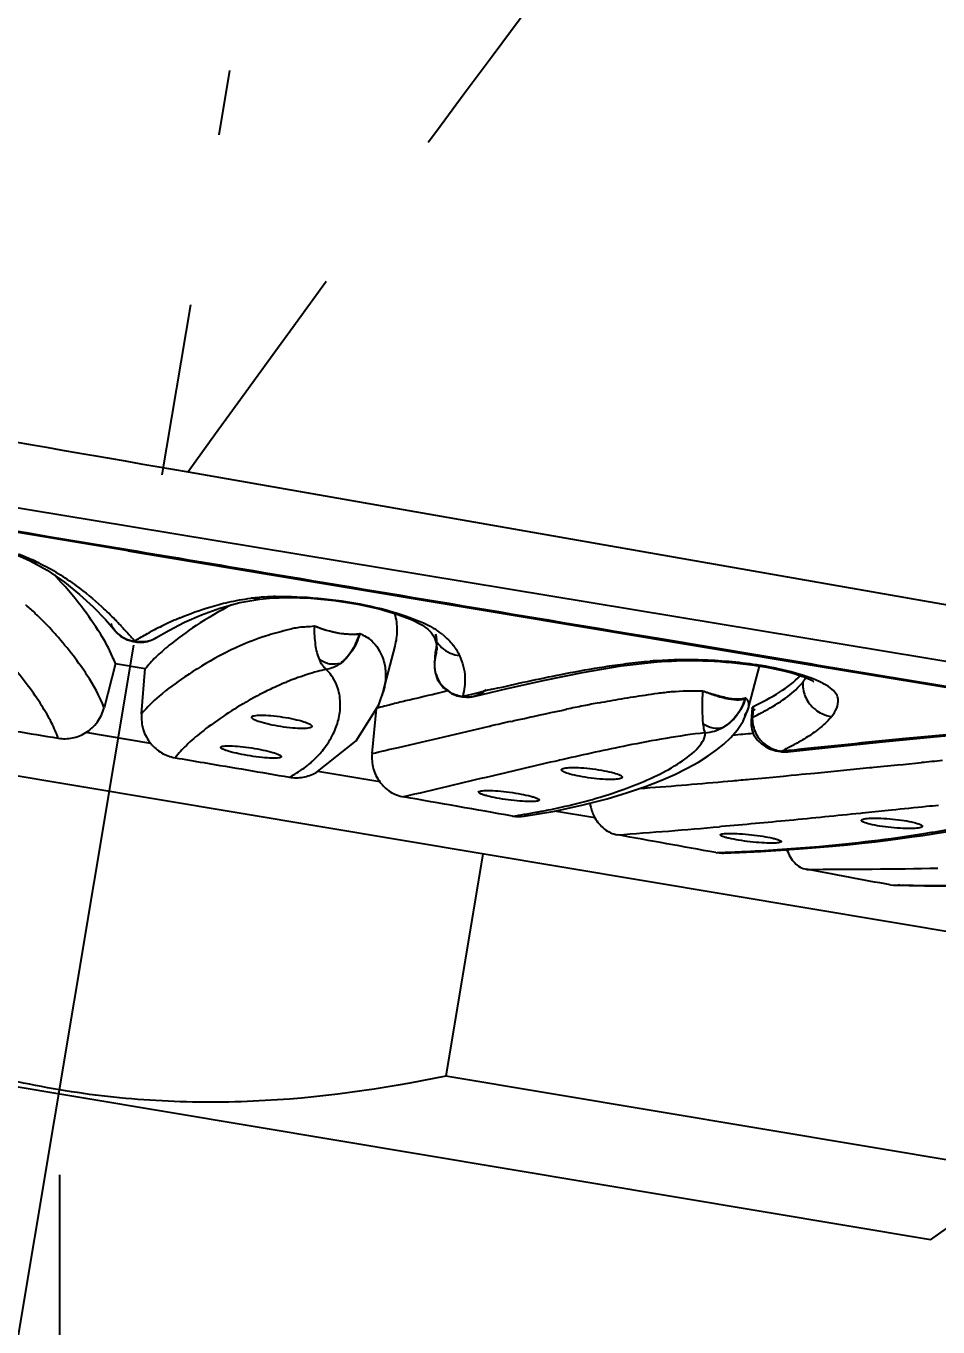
# Model space of a CAD drawing. Header units: millimetres. Extents: x 601 to 1195, y -13 to 407.
# Drawn here: x 836.51 to 843.23, y 293.9 to 303.48 of the extents above; entities that cross this region are included whole.
import ezdxf

# ---------------------------------------------------------------- set-up
doc = ezdxf.new("R2010")
doc.units = ezdxf.units.MM
doc.header["$LTSCALE"] = 0.1
doc.linetypes.add('CENTERX2', pattern=[101.6, 63.5, -12.7, 12.7, -12.7])
doc.layers.add('CENTER', color=1, linetype='CENTERX2')
doc.layers.add('DIM', color=3, linetype='Continuous')
doc.styles.get("Standard").update_dxf_attribs({"font": 'arial.ttf'})
doc.dimstyles.new('ISO-25', dxfattribs={"dimtxt": 2.5, "dimasz": 2.5, "dimexe": 1.25, "dimexo": 0.625, "dimtad": 1, "dimlfac": 1.666667, "dimtxsty": 'Standard', "dimcen": 2.5, "dimadec": 0, "dimazin": 0, "dimtfac": 1, "dimtmove": 0, "dimatfit": 3, "dimfxl": 0, "dimarcsym": 0})

# ---------------------------------------------------------------- blocks, each defined once
blk = doc.blocks.new('*D4')
at = {"layer": 'Defpoints', "color": 0}
for p in [(824.1651, 295.6455), (836.7548, 295.6455), (888.9578, 151.3703)]:
    blk.add_point(p, dxfattribs=at)
at = {"layer": 'DIM', "color": 0, "lineweight": -2}
for p, q in [((836.1298, 295.6455), (822.9151, 295.6455)), ((824.1651, 153.8703), (824.1651, 293.1455)), ((888.3328, 151.3703), (822.9151, 151.3703))]:
    blk.add_line(p, q, dxfattribs=at)
at = {"layer": 'DIM', "color": 0}
for points in [[(823.7484, 293.1455), (824.5818, 293.1455), (824.1651, 295.6455)], [(823.7484, 153.8703), (824.5818, 153.8703), (824.1651, 151.3703)]]:
    blk.add_solid(points, dxfattribs=at)
at = {"layer": 'DIM', "color": 0, "insert": (822.0377, 223.5079), "char_height": 2.5, "attachment_point": 5, "rotation": 90}
blk.add_mtext('240,46', dxfattribs=at)
blk = doc.blocks.new('*D5')
at = {"layer": 'Defpoints', "color": 0}
for p in [(838.0107, 303.1502), (836.2548, 292.657), (983.3242, 282.0503), (883.1603, 269.0496), (983.3242, 148.4962)]:
    blk.add_point(p, dxfattribs=at)
at = {"layer": 'DIM', "color": 0, "lineweight": -2}
blk.add_line((836.1516, 292.0406), (833.2544, 274.7278), dxfattribs=at)
blk.add_arc((983.3242, 1171.5096), 908.0016, 260.6577525, 269.8422475, dxfattribs=at)
at = {"layer": 'DIM', "color": 0}
for points in [[(835.8588, 275.1404), (835.9952, 275.9625), (833.4607, 275.9607)], [(980.8248, 263.9281), (980.8237, 263.0948), (983.3242, 263.508)]]:
    blk.add_solid(points, dxfattribs=at)
at = {"layer": 'DIM', "color": 0, "insert": (908.2917, 268.5214), "char_height": 2.5, "attachment_point": 5, "rotation": 355.25}
blk.add_mtext('10°', dxfattribs=at)
blk = doc.blocks.new('*D6')
at = {"layer": 'Defpoints', "color": 0}
for p in [(836.7548, 295.6455), (836.7548, 240.8604), (985.0157, 151.3703)]:
    blk.add_point(p, dxfattribs=at)
at = {"layer": 'DIM', "color": 0, "lineweight": -2}
for p, q in [((836.7548, 295.0205), (836.7548, 239.6104)), ((985.0157, 151.9953), (985.0157, 242.1104)), ((982.5157, 240.8604), (839.2548, 240.8604))]:
    blk.add_line(p, q, dxfattribs=at)
at = {"layer": 'DIM', "color": 0}
for points in [[(839.2548, 241.2771), (839.2548, 240.4438), (836.7548, 240.8604)], [(982.5157, 241.2771), (982.5157, 240.4438), (985.0157, 240.8604)]]:
    blk.add_solid(points, dxfattribs=at)
at = {"layer": 'DIM', "color": 0, "insert": (910.8853, 242.9878), "char_height": 2.5, "attachment_point": 5}
blk.add_mtext('247,1', dxfattribs=at)
blk = doc.blocks.new('*D7')
at = {"layer": 'Defpoints', "color": 0}
for p in [(1049.7114, 364.4281), (818.8103, 303.1346), (1049.7114, 217.4557)]:
    blk.add_point(p, dxfattribs=at)
at = {"layer": 'DIM', "color": 0, "lineweight": -2}
for p, q in [((818.8103, 303.7596), (818.8103, 365.6781)), ((1049.7114, 218.0807), (1049.7114, 365.6781)), ((821.3103, 364.4281), (1047.2114, 364.4281))]:
    blk.add_line(p, q, dxfattribs=at)
at = {"layer": 'DIM', "color": 0}
for points in [[(821.3103, 364.8448), (821.3103, 364.0115), (818.8103, 364.4281)], [(1047.2114, 364.8448), (1047.2114, 364.0115), (1049.7114, 364.4281)]]:
    blk.add_solid(points, dxfattribs=at)
at = {"layer": 'DIM', "color": 0, "insert": (934.2608, 366.5555), "char_height": 2.5, "attachment_point": 5}
blk.add_mtext('384,84', dxfattribs=at)

msp = doc.modelspace()

# ---------------------------------------------------------------- linework, layer by layer
for p, q in [((837.2868, 299.7904), (832.988, 300.5024)), ((837.7039, 300.1953), (854.9157, 297.1776)), ((844.1383, 298.6581), (837.2868, 299.7904)), ((837.258, 299.615), (839.9063, 299.1727)), ((837.2581, 299.6159), (837.2584, 299.6232)), ((837.2582, 299.616), (837.2581, 299.6159)), ((836.5382, 299.5408), (836.5391, 299.5404)), ((836.5382, 299.5408), (836.6656, 299.4712)), ((836.5391, 299.5404), (836.6034, 299.5247)), ((838.0837, 299.2335), (838.2305, 299.2584)), ((838.2299, 299.2583), (838.164, 299.2644)), ((838.2305, 299.2584), (838.2299, 299.2583)), ((836.5098, 299.2148), (836.5087, 299.2158)), ((837.0029, 299.2017), (837.0934, 299.1073)), ((837.0656, 299.2029), (837.0705, 299.1984)), ((839.9063, 299.1727), (842.3297, 298.7683)), ((844.7182, 296.5717), (829.5269, 299.1139)), ((837.0934, 299.1073), (837.167, 299.0231)), ((837.5604, 299.0281), (837.6768, 299.0881)), ((837.1964, 298.993), (837.208, 298.9842)), ((837.3438, 298.9414), (837.3607, 298.9414)), ((837.3607, 298.9414), (837.3758, 298.9425)), ((837.3758, 298.9425), (837.3897, 298.9444)), ((837.4647, 298.9732), (837.5604, 299.0281)), ((839.5081, 298.9915), (839.5176, 298.9734)), ((839.5171, 298.9744), (839.5176, 298.9734)), ((839.5171, 298.9744), (839.5301, 298.9373)), ((841.1827, 298.9673), (841.9277, 298.843)), ((839.1425, 298.5847), (839.2274, 298.913)), ((839.5235, 298.8669), (839.5173, 298.7875)), ((839.5237, 298.868), (839.5176, 298.7908)), ((839.5301, 298.9373), (839.5342, 298.8958)), ((839.531, 298.8597), (839.5317, 298.8652)), ((839.5327, 298.8791), (839.5341, 298.8971)), ((839.5342, 298.8958), (839.5335, 298.8829)), ((841.9277, 298.843), (842.2836, 298.7837)), ((837.1666, 298.7846), (837.0837, 298.459)), ((837.1666, 298.7846), (837.3875, 298.7476)), ((837.3599, 298.4128), (837.3875, 298.7476)), ((839.5179, 298.7939), (839.5167, 298.7601)), ((839.5167, 298.7601), (839.5219, 298.717)), ((839.5176, 298.7907), (839.5173, 298.7876)), ((840.8919, 298.7661), (841.1543, 298.7957)), ((841.154, 298.7957), (841.1058, 298.8014)), ((841.154, 298.7957), (841.1906, 298.7985)), ((841.1543, 298.7957), (841.154, 298.7957)), ((841.8309, 298.4579), (841.9105, 298.7656)), ((842.2836, 298.7837), (842.332, 298.7756)), ((842.3297, 298.7683), (845.0186, 298.3206)), ((842.332, 298.7756), (843.9412, 298.5074)), ((838.4913, 298.6727), (838.4891, 298.6719)), ((839.1082, 298.481), (839.1435, 298.5872)), ((839.1425, 298.5847), (839.1407, 298.578)), ((839.642, 298.5633), (839.6843, 298.5474)), ((839.7606, 298.5523), (839.802, 298.562)), ((839.802, 298.562), (839.8222, 298.5667)), ((839.8222, 298.5667), (839.8773, 298.5796)), ((839.9428, 298.5947), (839.9845, 298.6042)), ((838.9408, 298.214), (839.1082, 298.481)), ((839.6843, 298.5474), (839.7222, 298.5392)), ((839.7222, 298.5392), (839.7531, 298.5365)), ((839.7259, 298.5441), (839.7606, 298.5523)), ((839.7531, 298.5365), (839.7752, 298.5369)), ((839.808, 298.5423), (839.7648, 298.5377)), ((839.7752, 298.5369), (839.7922, 298.5389)), ((839.7922, 298.5389), (839.8059, 298.5416)), ((839.8059, 298.5416), (839.8124, 298.5434)), ((839.8292, 298.5487), (839.808, 298.5423)), ((841.8569, 298.4587), (841.865, 298.4671)), ((841.865, 298.4661), (841.8586, 298.3878)), ((839.0577, 298.1217), (839.0893, 298.4508)), ((841.7906, 298.3602), (841.8265, 298.443)), ((841.8265, 298.443), (841.8302, 298.4556)), ((841.8302, 298.4556), (841.8309, 298.4579)), ((841.8496, 298.3644), (841.849, 298.3535)), ((841.8569, 298.4587), (841.8492, 298.3611)), ((841.8498, 298.3655), (841.8495, 298.3623)), ((841.8586, 298.3877), (841.8498, 298.3655)), ((841.8586, 298.3882), (841.8657, 298.3916)), ((837.4275, 298.1953), (836.949, 298.2754)), ((839.9231, 298.3221), (839.9294, 298.3235)), ((838.6429, 297.9806), (838.9408, 298.214)), ((840.4651, 298.0782), (840.4377, 298.0719)), ((842.0732, 298.1402), (842.1021, 298.1432)), ((842.1068, 298.1554), (842.0949, 298.1495)), ((842.1021, 298.1432), (842.117, 298.1448)), ((842.118, 298.1349), (842.1036, 298.1342)), ((842.1158, 298.16), (842.1068, 298.1554)), ((842.117, 298.1448), (842.1263, 298.1457)), ((842.1176, 298.1348), (842.1203, 298.1352)), ((842.1281, 298.1364), (842.118, 298.1349)), ((842.1263, 298.1457), (842.1656, 298.1499)), ((838.595, 298.0449), (838.5986, 298.0479)), ((838.6429, 297.9806), (838.6579, 297.9894)), ((839.1143, 297.9131), (838.6579, 297.9894)), ((840.4377, 298.0719), (840.4338, 298.071)), ((842.3191, 297.9782), (842.7214, 298.0178)), ((842.7214, 298.0178), (842.7382, 298.0195)), ((842.7382, 298.0195), (842.7532, 298.021)), ((842.7532, 298.021), (842.9273, 298.0379)), ((842.9273, 298.0379), (842.9692, 298.042)), ((842.9692, 298.042), (843.1041, 298.0549)), ((841.6445, 297.9151), (841.712, 297.9211)), ((841.839, 297.9326), (841.9283, 297.9409)), ((841.9283, 297.9409), (841.9821, 297.9459)), ((841.9821, 297.9459), (842.0873, 297.9558)), ((842.0873, 297.9558), (842.1455, 297.9614)), ((842.1455, 297.9614), (842.1828, 297.965)), ((842.1828, 297.965), (842.2218, 297.9687)), ((842.2218, 297.9687), (842.3191, 297.9782)), ((840.177, 297.66), (840.4038, 297.6982)), ((840.6992, 297.6479), (840.401, 297.6978)), ((840.4038, 297.6982), (840.6133, 297.7427)), ((842.8837, 297.7043), (842.6684, 297.6823)), ((842.6684, 297.6823), (842.6545, 297.6809)), ((841.6306, 297.5834), (841.6179, 297.5823)), ((843.1142, 297.5192), (843.1917, 297.5312)), ((841.9217, 297.4012), (842.0673, 297.4097)), ((842.1136, 297.4112), (842.1065, 297.4123)), ((839.8737, 297.3825), (839.6, 295.7473)), ((841.5906, 297.3917), (841.6358, 297.3886)), ((841.6358, 297.3886), (841.7646, 297.3936)), ((841.7646, 297.3936), (841.9217, 297.4012)), ((842.8745, 297.1539), (842.8993, 297.1516)), ((842.8747, 297.1539), (842.8998, 297.1535)), ((842.8993, 297.1514), (843.1275, 297.1482)), ((842.8998, 297.1535), (842.9194, 297.1531)), ((843.1275, 297.1482), (843.3832, 297.1467)), ((843.1706, 294.5414), (830.3292, 296.6904)), ((843.8614, 295.0342), (839.6, 295.7473)), ((843.1706, 294.5414), (843.8614, 295.0342))]:
    msp.add_line(p, q)
for points in [[(830.9277, 300.6677), (832.8992, 300.3396), (835.1316, 299.9687), (837.2581, 299.6159)], [(835.3764, 299.7566), (835.4832, 299.7662), (835.6232, 299.7637), (835.7861, 299.7484), (835.9656, 299.7198), (836.149, 299.679), (836.3189, 299.6295), (836.4624, 299.5755), (836.5388, 299.5405)], [(836.6656, 299.4712), (836.792, 299.3842), (836.9037, 299.2933), (837.0029, 299.2017)], [(837.6768, 299.0881), (837.8005, 299.1425), (837.9357, 299.1922), (838.0837, 299.2335)], [(838.2299, 299.2583), (838.3015, 299.2654), (838.4434, 299.2706), (838.6056, 299.2647), (838.7798, 299.2474), (838.9521, 299.2203), (839.1101, 299.1857), (839.2463, 299.1464), (839.352, 299.1057), (839.4243, 299.0681)], [(839.4243, 299.0681), (839.4677, 299.0374), (839.4924, 299.0133), (839.5081, 298.9915)], [(837.161, 299.03), (837.1621, 299.0285), (837.1692, 299.0197), (837.1772, 299.0108), (837.1862, 299.0019), (837.1964, 298.993)], [(837.208, 298.9842), (837.2212, 298.9756), (837.2362, 298.9674)], [(837.2362, 298.9674), (837.2535, 298.9597), (837.2738, 298.9527)], [(837.2738, 298.9527), (837.2996, 298.9464), (837.324, 298.9427), (837.3438, 298.9414)], [(837.3897, 298.9444), (837.4026, 298.947), (837.4144, 298.9501), (837.4254, 298.9537)], [(837.4254, 298.9537), (837.4356, 298.9577), (837.445, 298.9619), (837.4538, 298.9663), (837.4619, 298.9709)], [(837.4619, 298.9709), (837.4695, 298.9757), (837.4729, 298.9779)], [(839.8079, 298.5423), (840.0526, 298.5999), (840.3308, 298.662), (840.6088, 298.7178), (840.8919, 298.7661)], [(841.1906, 298.7985), (841.226, 298.8008), (841.2621, 298.8027), (841.2988, 298.8042), (841.3364, 298.8053), (841.3747, 298.8059), (841.4138, 298.8061), (841.4536, 298.8057), (841.4942, 298.8048), (841.5356, 298.8033), (841.5776, 298.8012), (841.62, 298.7986), (841.6626, 298.7953), (841.7052, 298.7916), (841.7477, 298.7873), (841.7897, 298.7825), (841.8312, 298.7773), (841.8719, 298.7716), (841.9116, 298.7655), (841.9501, 298.759), (841.9873, 298.7521), (842.023, 298.745), (842.0571, 298.7377), (842.0895, 298.7302), (842.1201, 298.7225), (842.1487, 298.7149), (842.1752, 298.7072)], [(839.5219, 298.717), (839.54, 298.6636), (839.5827, 298.6043), (839.642, 298.5633)], [(842.1752, 298.7072), (842.1994, 298.6997), (842.2213, 298.6923), (842.2406, 298.6853), (842.2574, 298.6787), (842.2717, 298.6726), (842.2836, 298.6671), (842.2932, 298.6622), (842.3005, 298.6581), (842.3056, 298.655), (842.3087, 298.653), (842.3101, 298.6519), (842.3103, 298.6518)], [(841.5326, 298.1036), (841.593, 298.1464), (841.6479, 298.1907), (841.6995, 298.2396), (841.7468, 298.2942), (841.7906, 298.3602)], [(841.849, 298.3535), (841.8502, 298.3277), (841.8555, 298.2975)], [(841.8555, 298.2975), (841.868, 298.2624), (841.8931, 298.2224), (841.9276, 298.1894)], [(842.1187, 298.135), (842.4393, 298.1691), (842.8177, 298.2087), (843.1958, 298.2456), (843.5773, 298.2777)], [(841.9276, 298.1894), (841.9583, 298.1697), (841.9853, 298.157)], [(840.6133, 297.7427), (840.7893, 297.788), (840.9399, 297.8335), (841.0705, 297.8787), (841.185, 297.9235), (841.2871, 297.9681), (841.3792, 298.0134), (841.4615, 298.0591), (841.5326, 298.1036)], [(841.9853, 298.157), (842.0095, 298.1482), (842.0313, 298.1422), (842.0499, 298.1383), (842.0656, 298.1359), (842.0791, 298.1345), (842.091, 298.1338), (842.1011, 298.1338), (842.1099, 298.1341), (842.1176, 298.1348)], [(843.1917, 297.5312), (843.2657, 297.5432), (843.3367, 297.5553), (843.4046, 297.5674), (843.4697, 297.5796), (843.5322, 297.5918), (843.5921, 297.604), (843.6496, 297.6163)], [(842.0673, 297.4097), (842.2027, 297.4189), (842.3293, 297.4288), (842.4479, 297.4391), (842.5595, 297.4499), (842.6648, 297.4609), (842.7642, 297.4723), (842.8585, 297.4838), (842.948, 297.4955), (843.0331, 297.5073), (843.1142, 297.5192)]]:
    msp.add_lwpolyline(points)
for centre, radius, start, end in [((1237.0214, 2608.2778), 2342.3705, 260.0000752, 260.1845097), ((835.7564, 297.7572), 1.9602, 66.21376, 69.15391), ((835.7966, 297.8508), 1.8584, 64.26948, 66.18261), ((838.4298, 296.8059), 2.473, 94.74626, 96.16977), ((838.3963, 297.1992), 2.0783, 91.34875, 94.72333), ((835.0057, 297.4917), 2.2872, 46.59674, 48.88285), ((835.2922, 297.2673), 2.6252, 44.53478, 47.35874), ((835.2959, 297.2715), 2.6196, 43.76957, 44.52649), ((835.2378, 297.216), 2.6999, 43.07152, 43.76726), ((838.693, 296.6463), 2.6878, 115.43513, 118.1213), ((838.6542, 296.7278), 2.5975, 113.41009, 115.43526), ((838.6302, 296.782), 2.5383, 112.85292, 113.39816), ((837.3298, 299.1612), 0.2135, 220.30079, 232.21747), ((837.3316, 299.168), 0.2204, 252.54595, 263.75324), ((833.7613, 295.9047), 4.6748, 40.65375, 41.05115), ((837.3562, 299.1565), 0.213, 279.27994, 290.75781), ((837.3562, 299.1559), 0.2125, 290.80637, 300.71106), ((838.908, 299.5342), 0.5354, 271.80997, 275.89153), ((838.9023, 299.5913), 0.5928, 275.8725, 276.20486), ((838.912, 299.5233), 0.5219, 275.6315, 276.05959), ((839.7281, 299.0727), 0.2328, 205.26821, 212.08828), ((839.7231, 299.07), 0.2272, 212.16799, 227.18494), ((839.2326, 298.5687), 0.5503, 51.15846, 54.73721), ((839.0285, 298.9989), 0.5122, 345.19763, 350.19835), ((839.0501, 298.923), 0.4851, 353.15577, 354.7915), ((841.4063, 294.7997), 4.013, 93.64948, 94.29348), ((841.4993, 296.1484), 2.6545, 80.81941, 80.96566), ((839.2118, 296.7446), 2.0584, 110.55547, 112.33219), ((839.4551, 296.1935), 2.6608, 116.67888, 119.67478), ((839.4877, 296.1292), 2.7328, 116.43584, 116.68547), ((839.5046, 296.0953), 2.7707, 115.33884, 116.43563), ((838.6441, 298.7142), 0.5149, 339.26235, 344.66515), ((846.5056, 270.0352), 29.3038, 102.94164, 103.07288), ((839.446, 296.2105), 2.6415, 119.68699, 120.45733), ((839.7545, 298.7846), 0.2437, 252.62978, 263.23316), ((844.1129, 280.9942), 17.8251, 101.32046, 101.72392), ((843.0628, 286.269), 12.4468, 100.79893, 101.34693), ((841.7621, 298.6655), 0.147, 286.60445, 287.44085), ((841.4907, 298.6199), 0.3294, 343.31446, 344.38286), ((841.4572, 298.1563), 0.5135, 46.60379, 46.86628), ((842.0936, 298.3789), 0.2352, 177.8442, 182.94538), ((842.0964, 298.3793), 0.238, 182.99144, 196.64754), ((840.8415, 300.515), 2.3575, 295.75009, 296.32596), ((840.9501, 300.2966), 2.1136, 296.31359, 297.60711), ((841.0871, 300.0348), 1.8181, 297.60343, 299.12038), ((842.4735, 298.6368), 0.2443, 244.89505, 262.68334), ((854.7675, 233.4276), 66.5707, 102.745321, 102.87901), ((841.488, 298.5879), 0.3145, 274.08116, 300.28251), ((836.616, 353.1758), 55.1543, 275.30457, 275.46005), ((838.2001, 298.5437), 0.6347, 322.00686, 334.21808), ((842.1041, 298.3834), 0.2468, 252.29591, 262.75551), ((842.0979, 298.357), 0.2231, 263.08735, 265.98442), ((840.9251, 300.5184), 2.642, 295.74356, 296.27994), ((860.0151, 212.8336), 87.4577, 102.937889, 103.270466), ((847.721, 249.8909), 48.3848, 95.2924, 95.47551), ((884.3184, 109.2243), 193.8791, 103.23235, 103.429634), ((837.4859, 344.6518), 46.9214, 274.33074, 275.08467), ((836.0267, 361.3474), 63.6806, 275.122132, 275.236867), ((786.8394, -3.1876), 305.5254, 79.962046, 80.11498), ((839.3679, 302.647), 5.0383, 280.37778, 280.8112), ((839.2736, 303.1973), 5.5967, 278.41876, 279.29399), ((839.3261, 302.8778), 5.2729, 279.29207, 280.37282), ((837.8805, 340.3867), 42.9672, 273.98258, 274.99004), ((791.9328, 25.357), 276.53, 79.655019, 79.807858), ((841.101, 311.7857), 14.4023, 272.83379, 273.88798), ((841.0449, 313.0068), 15.6247, 272.00275, 272.1719), ((841.6275, 297.6217), 0.2333, 272.03959, 278.85618), ((841.0518, 312.824), 15.4417, 272.1719, 272.34479), ((841.0664, 312.4759), 15.0933, 272.34357, 272.83555), ((799.464, 66.3087), 234.8914, 79.349904, 79.502981), ((842.2753, 349.3977), 52.1288, 269.98116, 271.045), ((843.4054, 327.0383), 29.8891, 269.06829, 269.38527), ((843.3966, 326.1774), 29.0282, 269.38436, 270.12297)]:
    msp.add_arc(centre, radius, start, end)
for points, knots in [([(830.9295, 300.6742), (831.4436, 300.5887), (833.5532, 300.2384), (835.6631, 299.8898), (837.2584, 299.6232)], [0, 0, 0, 0, 0.243677, 1, 1, 1, 1]), ([(837.2584, 299.6232), (837.5871, 299.5682), (838.8952, 299.349), (840.2033, 299.1306), (841.1827, 298.9673)], [0, 0, 0, 0, 0.25135, 1, 1, 1, 1]), ([(836.6034, 299.5249), (836.7004, 299.4783), (836.8609, 299.3775), (837.0062, 299.2574), (837.0656, 299.2029)], [0, 0, 0, 0, 0.571595, 1, 1, 1, 1]), ([(837.0567, 299.0021), (837.0138, 299.0717), (836.9084, 299.2215), (836.7894, 299.3609), (836.7198, 299.434)], [0, 0, 0, 0, 0.447294, 1, 1, 1, 1]), ([(837.6444, 299.121), (837.7157, 299.1511), (837.8325, 299.1944), (838.007, 299.2394), (838.1083, 299.2584), (838.164, 299.2646)], [0, 0, 0, 0, 0.429575, 0.689055, 1, 1, 1, 1]), ([(838.3474, 299.2769), (838.4515, 299.2793), (838.6742, 299.27), (838.9972, 299.2234), (839.2816, 299.1484), (839.4456, 299.082), (839.508, 299.0453)], [0, 0, 0, 0, 0.261689, 0.558764, 0.818166, 1, 1, 1, 1]), ([(836.7309, 298.9942), (836.7194, 299.0072), (836.67, 299.062), (836.6183, 299.1147), (836.5773, 299.1535)], [0, 0, 0, 0, 0.235082, 1, 1, 1, 1]), ([(838.0214, 299.2162), (837.932, 299.1698), (837.7745, 299.0771), (837.6264, 298.9701), (837.5633, 298.9183)], [0, 0, 0, 0, 0.552547, 1, 1, 1, 1]), ([(839.2274, 298.913), (839.237, 298.9502), (839.2487, 299.0307), (839.2376, 299.1122), (839.2251, 299.1525)], [0, 0, 0, 0, 0.475895, 1, 1, 1, 1]), ([(837.2101, 299.0598), (837.2168, 299.0526), (837.2427, 299.0246), (837.2681, 298.9961), (837.2867, 298.9748)], [0, 0, 0, 0, 0.257301, 1, 1, 1, 1]), ([(838.6326, 299.0596), (838.6127, 299.0557), (838.5746, 299.0539), (838.5052, 299.0499), (838.4302, 299.0303), (838.3483, 299.0087), (838.2969, 298.9938), (838.2727, 298.986)], [0, 0, 0, 0, 0.165172, 0.30913, 0.565332, 0.793002, 1, 1, 1, 1]), ([(838.633, 299.0594), (838.6307, 299.0358), (838.6323, 298.9896), (838.6395, 298.9077), (838.6529, 298.8497), (838.667, 298.8161)], [0, 0, 0, 0, 0.287716, 0.557962, 1, 1, 1, 1]), ([(838.6329, 299.0603), (838.6473, 299.0548), (838.718, 299.0292), (838.7916, 299.0094), (838.8512, 299.0037)], [0, 0, 0, 0, 0.204825, 1, 1, 1, 1]), ([(838.8821, 298.9993), (838.8598, 299.0003), (838.7743, 299.0093), (838.6919, 299.0361), (838.633, 299.0594)], [0, 0, 0, 0, 0.261045, 1, 1, 1, 1]), ([(839.508, 299.0453), (839.5119, 299.0431), (839.5263, 299.0344), (839.5403, 299.0252), (839.5504, 299.0181)], [0, 0, 0, 0, 0.265151, 1, 1, 1, 1]), ([(837.0837, 298.459), (837.0528, 298.5439), (836.9787, 298.674), (836.8537, 298.8481), (836.775, 298.9443), (836.7309, 298.9942)], [0, 0, 0, 0, 0.421291, 0.68979, 1, 1, 1, 1]), ([(837.1666, 298.7845), (837.1605, 298.8014), (837.1298, 298.8768), (837.0899, 298.9481), (837.0567, 299.0021)], [0, 0, 0, 0, 0.221077, 1, 1, 1, 1]), ([(837.3487, 298.9433), (837.3428, 298.9423), (837.3281, 298.9426), (837.3053, 298.9453), (837.2835, 298.9503), (837.2703, 298.955), (837.2656, 298.9578)], [0, 0, 0, 0, 0.210689, 0.512778, 0.806865, 1, 1, 1, 1]), ([(837.3079, 298.9502), (837.3173, 298.9558), (837.3564, 298.9786), (837.3959, 299.0007), (837.4261, 299.0168)], [0, 0, 0, 0, 0.241928, 1, 1, 1, 1]), ([(838.2727, 298.986), (838.2089, 298.9655), (838.0923, 298.9195), (837.8925, 298.822), (837.6921, 298.7003), (837.5004, 298.5591), (837.3988, 298.4608), (837.3599, 298.4128)], [0, 0, 0, 0, 0.184847, 0.344519, 0.61274, 0.829537, 1, 1, 1, 1]), ([(838.963, 299.0016), (838.9557, 298.9777), (838.9355, 298.9237), (838.8985, 298.8604), (838.8623, 298.8195), (838.8442, 298.8021), (838.8339, 298.7941), (838.8297, 298.7896), (838.8275, 298.7879)], [0, 0, 0, 0, 0.29189, 0.673369, 0.847956, 0.928845, 0.967437, 1, 1, 1, 1]), ([(838.9674, 299.0043), (838.9606, 298.9812), (838.9313, 298.9003), (838.8793, 298.8249), (838.829, 298.788)], [0, 0, 0, 0, 0.278014, 1, 1, 1, 1]), ([(838.8512, 299.0037), (838.8627, 299.0027), (838.9, 299.0004), (838.9375, 299.0014), (838.9632, 299.0039)], [0, 0, 0, 0, 0.310375, 1, 1, 1, 1]), ([(838.9249, 298.9991), (838.9217, 298.999), (838.9074, 298.9986), (838.8931, 298.9989), (838.8821, 298.9993)], [0, 0, 0, 0, 0.229184, 1, 1, 1, 1]), ([(838.9671, 299.0043), (838.9989, 298.9916), (839.0521, 298.9613), (839.1027, 298.8974), (839.132, 298.8393), (839.1543, 298.7687), (839.161, 298.6833), (839.1509, 298.6178), (839.1431, 298.587)], [0, 0, 0, 0, 0.207861, 0.360022, 0.487771, 0.600843, 0.80731, 1, 1, 1, 1]), ([(839.5335, 298.8828), (839.5343, 298.8922), (839.5363, 298.9311), (839.5331, 298.9703), (839.5274, 298.9993)], [0, 0, 0, 0, 0.241159, 1, 1, 1, 1]), ([(839.5778, 298.9974), (839.6069, 298.9739), (839.6447, 298.9362), (839.6824, 298.8812), (839.6967, 298.8556), (839.7022, 298.8428)], [0, 0, 0, 0, 0.560846, 0.791432, 1, 1, 1, 1]), ([(837.5633, 298.9183), (837.5457, 298.9038), (837.5122, 298.8752), (837.4646, 298.8323), (837.4233, 298.7891), (837.3989, 298.7593), (837.3873, 298.7449)], [0, 0, 0, 0, 0.277045, 0.533415, 0.775412, 1, 1, 1, 1]), ([(839.5687, 298.9034), (839.5875, 298.886), (839.6297, 298.8581), (839.6783, 298.845), (839.7021, 298.8422)], [0, 0, 0, 0, 0.516247, 1, 1, 1, 1]), ([(836.7455, 298.2347), (836.732, 298.2736), (836.6952, 298.3562), (836.6208, 298.4838), (836.5218, 298.6255), (836.4448, 298.7224), (836.4016, 298.7729)], [0, 0, 0, 0, 0.192299, 0.421389, 0.689722, 1, 1, 1, 1]), ([(838.667, 298.8161), (838.6705, 298.8075), (838.6764, 298.7953), (838.6852, 298.78), (838.6923, 298.7701), (838.6998, 298.7611), (838.7065, 298.7546), (838.7115, 298.7496), (838.7156, 298.7467), (838.7179, 298.7435), (838.7212, 298.742), (838.721, 298.7408)], [0, 0, 0, 0, 0.297507, 0.433738, 0.564778, 0.688943, 0.807192, 0.862159, 0.917046, 0.962177, 1, 1, 1, 1]), ([(838.667, 298.8161), (838.6906, 298.8012), (838.7421, 298.7753), (838.7995, 298.7814), (838.8261, 298.7876)], [0, 0, 0, 0, 0.506309, 1, 1, 1, 1]), ([(838.829, 298.788), (838.8203, 298.7814), (838.7875, 298.7593), (838.7492, 298.7448), (838.7209, 298.7408)], [0, 0, 0, 0, 0.277237, 1, 1, 1, 1]), ([(839.5176, 298.7908), (839.5139, 298.7398), (839.5424, 298.6319), (839.6329, 298.5674), (839.6817, 298.5521)], [0, 0, 0, 0, 0.49953, 1, 1, 1, 1]), ([(839.7015, 298.8423), (839.7246, 298.793), (839.7512, 298.6912), (839.7365, 298.5888), (839.7251, 298.5428)], [0, 0, 0, 0, 0.534183, 1, 1, 1, 1]), ([(839.9845, 298.6042), (840.15, 298.642), (840.4107, 298.699), (840.7263, 298.7558), (840.9343, 298.7846), (841.0468, 298.7974), (841.1059, 298.8018)], [0, 0, 0, 0, 0.447069, 0.702265, 0.843999, 1, 1, 1, 1]), ([(841.9161, 298.77), (841.7797, 298.7917), (841.5243, 298.8146), (841.2682, 298.812), (841.1508, 298.8046)], [0, 0, 0, 0, 0.540075, 1, 1, 1, 1]), ([(842.2439, 298.6935), (842.2212, 298.701), (842.1158, 298.7327), (842.0078, 298.7552), (841.9228, 298.7689)], [0, 0, 0, 0, 0.217267, 1, 1, 1, 1]), ([(838.721, 298.7408), (838.6991, 298.7363), (838.6213, 298.7177), (838.5452, 298.6928), (838.4913, 298.6727)], [0, 0, 0, 0, 0.280822, 1, 1, 1, 1]), ([(838.7716, 298.2676), (838.7873, 298.3002), (838.8138, 298.3695), (838.8289, 298.4847), (838.8108, 298.6179), (838.7594, 298.7035), (838.7207, 298.7409)], [0, 0, 0, 0, 0.214179, 0.436412, 0.681466, 1, 1, 1, 1]), ([(841.865, 298.4671), (841.9317, 298.4988), (842.0544, 298.5645), (842.1679, 298.6478), (842.2128, 298.6953)], [0, 0, 0, 0, 0.530802, 1, 1, 1, 1]), ([(842.3001, 298.6734), (842.2957, 298.6751), (842.2771, 298.6822), (842.2583, 298.6887), (842.2439, 298.6935)], [0, 0, 0, 0, 0.238691, 1, 1, 1, 1]), ([(842.4424, 298.3945), (842.4568, 298.4135), (842.4836, 298.4515), (842.4959, 298.5123), (842.4786, 298.5617), (842.4425, 298.6008), (842.3813, 298.6395), (842.3302, 298.6618), (842.3001, 298.6734)], [0, 0, 0, 0, 0.182934, 0.353269, 0.448669, 0.573751, 0.752721, 1, 1, 1, 1]), ([(838.4297, 298.6486), (838.42, 298.6446), (838.3827, 298.6289), (838.3458, 298.6122), (838.3188, 298.5994)], [0, 0, 0, 0, 0.259846, 1, 1, 1, 1]), ([(839.6141, 298.582), (839.5376, 298.5639), (839.425, 298.5366), (839.2768, 298.5028), (839.2058, 298.4845), (839.1709, 298.4753)], [0, 0, 0, 0, 0.517298, 0.762586, 1, 1, 1, 1]), ([(839.8953, 298.5909), (839.8905, 298.5862), (839.8708, 298.5689), (839.8475, 298.5555), (839.8292, 298.5487)], [0, 0, 0, 0, 0.255256, 1, 1, 1, 1]), ([(840.7307, 298.4954), (840.7852, 298.5057), (840.8981, 298.5258), (841.0426, 298.5488), (841.1657, 298.5662), (841.3058, 298.5836), (841.4157, 298.5846), (841.4918, 298.584)], [0, 0, 0, 0, 0.216652, 0.448207, 0.571812, 0.702454, 1, 1, 1, 1]), ([(841.4916, 298.582), (841.4896, 298.5363), (841.4884, 298.4566), (841.4911, 298.3768), (841.4947, 298.343)], [0, 0, 0, 0, 0.573975, 1, 1, 1, 1]), ([(841.4917, 298.583), (841.521, 298.5732), (841.5828, 298.5487), (841.6726, 298.524), (841.7491, 298.5151), (841.7902, 298.5205), (841.8041, 298.5246)], [0, 0, 0, 0, 0.288316, 0.618329, 0.865005, 1, 1, 1, 1]), ([(841.4918, 298.584), (841.5215, 298.5733), (841.5861, 298.5529), (841.6772, 298.5293), (841.7538, 298.5216), (841.7943, 298.5271), (841.8078, 298.5312)], [0, 0, 0, 0, 0.292345, 0.62634, 0.869089, 1, 1, 1, 1]), ([(841.9719, 298.4465), (842.023, 298.475), (842.1162, 298.5331), (842.1985, 298.6078), (842.2299, 298.6482)], [0, 0, 0, 0, 0.533176, 1, 1, 1, 1]), ([(842.2299, 298.648), (842.2279, 298.6141), (842.2396, 298.5419), (842.2814, 298.4815), (842.3085, 298.4567)], [0, 0, 0, 0, 0.479985, 1, 1, 1, 1]), ([(838.1071, 298.4875), (838.0499, 298.4538), (837.9455, 298.3872), (837.8057, 298.2855), (837.6938, 298.1891), (837.6321, 298.123), (837.6067, 298.0906)], [0, 0, 0, 0, 0.310276, 0.578611, 0.807698, 1, 1, 1, 1]), ([(839.1709, 298.4753), (839.164, 298.4735), (839.137, 298.4664), (839.1099, 298.4595), (839.0896, 298.4547)], [0, 0, 0, 0, 0.253729, 1, 1, 1, 1]), ([(839.7407, 298.5375), (839.7282, 298.5384), (839.7084, 298.5419), (839.6879, 298.5473), (839.6817, 298.5521)], [0, 0, 0, 0, 0.614922, 1, 1, 1, 1]), ([(839.7648, 298.5377), (839.7614, 298.5378), (839.7534, 298.5365), (839.7453, 298.5372), (839.7407, 298.5375)], [0, 0, 0, 0, 0.428184, 1, 1, 1, 1]), ([(841.8041, 298.5246), (841.7901, 298.4791), (841.7579, 298.4152), (841.6957, 298.351), (841.6623, 298.3261), (841.6452, 298.3162)], [0, 0, 0, 0, 0.535058, 0.777931, 1, 1, 1, 1]), ([(841.8066, 298.5252), (841.793, 298.4802), (841.7519, 298.3984), (841.6833, 298.3373), (841.6466, 298.3163)], [0, 0, 0, 0, 0.526151, 1, 1, 1, 1]), ([(841.831, 298.4578), (841.8326, 298.4636), (841.8343, 298.4758), (841.8331, 298.494), (841.827, 298.514), (841.816, 298.5238), (841.81, 298.5295)], [0, 0, 0, 0, 0.228326, 0.461139, 0.689168, 1, 1, 1, 1]), ([(835.901, 298.3737), (835.971, 298.3623), (836.1468, 298.3344), (836.428, 298.2864), (836.6396, 298.2523), (836.7455, 298.2347)], [0, 0, 0, 0, 0.248815, 0.623709, 1, 1, 1, 1]), ([(836.949, 298.2754), (836.982, 298.2956), (837.0405, 298.3495), (837.0742, 298.4215), (837.0837, 298.459)], [0, 0, 0, 0, 0.499952, 1, 1, 1, 1]), ([(837.3599, 298.4128), (837.3567, 298.3742), (837.3651, 298.2952), (837.4029, 298.2251), (837.4275, 298.1953)], [0, 0, 0, 0, 0.500047, 1, 1, 1, 1]), ([(838.3868, 298.3199), (838.3583, 298.3243), (838.3057, 298.3339), (838.2382, 298.351), (838.1946, 298.367), (838.1744, 298.3793), (838.1698, 298.3865), (838.1703, 298.3892)], [0, 0, 0, 0, 0.37324, 0.689556, 0.903782, 0.965099, 1, 1, 1, 1]), ([(838.1703, 298.3892), (838.1707, 298.3919), (838.1774, 298.3974), (838.2005, 298.403), (838.2472, 298.4053), (838.3169, 298.4013), (838.37, 298.3948), (838.3986, 298.3904)], [0, 0, 0, 0, 0.035256, 0.097104, 0.311805, 0.627656, 1, 1, 1, 1]), ([(838.3986, 298.3904), (838.4271, 298.3861), (838.4797, 298.3764), (838.5472, 298.3593), (838.5908, 298.3432), (838.611, 298.3309), (838.6155, 298.3236), (838.6151, 298.321)], [0, 0, 0, 0, 0.373195, 0.689496, 0.90374, 0.965081, 1, 1, 1, 1]), ([(840.0809, 298.358), (840.1136, 298.3654), (840.2501, 298.3961), (840.3868, 298.4258), (840.4909, 298.4474)], [0, 0, 0, 0, 0.240204, 1, 1, 1, 1]), ([(841.8009, 298.4014), (841.8036, 298.4049), (841.814, 298.4187), (841.8224, 298.434), (841.827, 298.4459)], [0, 0, 0, 0, 0.259776, 1, 1, 1, 1]), ([(841.8782, 298.4404), (841.8735, 298.4426), (841.866, 298.4464), (841.8592, 298.4521), (841.8577, 298.455)], [0, 0, 0, 0, 0.613068, 1, 1, 1, 1]), ([(842.3085, 298.4567), (842.3131, 298.4525), (842.332, 298.4366), (842.3532, 298.4234), (842.3699, 298.4156)], [0, 0, 0, 0, 0.254328, 1, 1, 1, 1]), ([(842.4421, 298.3946), (842.4364, 298.3874), (842.4117, 298.3585), (842.3837, 298.3325), (842.3615, 298.314)], [0, 0, 0, 0, 0.239311, 1, 1, 1, 1]), ([(836.7455, 298.2347), (836.7801, 298.229), (836.8523, 298.2303), (836.919, 298.2571), (836.949, 298.2754)], [0, 0, 0, 0, 0.500056, 1, 1, 1, 1]), ([(838.6151, 298.321), (838.6146, 298.3183), (838.6079, 298.3128), (838.5848, 298.3072), (838.5382, 298.305), (838.4685, 298.309), (838.4153, 298.3155), (838.3868, 298.3199)], [0, 0, 0, 0, 0.035242, 0.097068, 0.311768, 0.627646, 1, 1, 1, 1]), ([(839.0577, 298.1217), (839.1226, 298.1369), (839.4111, 298.2038), (839.6995, 298.271), (839.9231, 298.3221)], [0, 0, 0, 0, 0.225191, 1, 1, 1, 1]), ([(841.5093, 298.2745), (841.3168, 298.2527), (840.9677, 298.1895), (840.6217, 298.1138), (840.4651, 298.0782)], [0, 0, 0, 0, 0.546832, 1, 1, 1, 1]), ([(840.9342, 297.8666), (841.0013, 297.8915), (841.1288, 297.9436), (841.3019, 298.0351), (841.4247, 298.1237), (841.494, 298.2037), (841.5129, 298.2517), (841.5108, 298.2741)], [0, 0, 0, 0, 0.293935, 0.564296, 0.803736, 0.907677, 1, 1, 1, 1]), ([(841.4947, 298.343), (841.4955, 298.3352), (841.4984, 298.3119), (841.5033, 298.2882), (841.5104, 298.2741)], [0, 0, 0, 0, 0.333734, 1, 1, 1, 1]), ([(841.4947, 298.343), (841.5174, 298.3286), (841.5654, 298.3033), (841.6196, 298.3095), (841.6439, 298.3158)], [0, 0, 0, 0, 0.516436, 1, 1, 1, 1]), ([(841.8684, 298.3111), (841.8796, 298.2735), (841.9216, 298.2029), (841.9916, 298.1602), (842.029, 298.1483)], [0, 0, 0, 0, 0.499581, 1, 1, 1, 1]), ([(842.1656, 298.1499), (842.4313, 298.1776), (842.8421, 298.221), (843.332, 298.2676), (843.6411, 298.2894), (843.8048, 298.2986), (843.8896, 298.3009)], [0, 0, 0, 0, 0.462927, 0.716026, 0.852892, 1, 1, 1, 1]), ([(842.3615, 298.314), (842.3513, 298.3055), (842.3078, 298.2713), (842.2612, 298.241), (842.225, 298.2195)], [0, 0, 0, 0, 0.23881, 1, 1, 1, 1]), ([(837.4275, 298.1953), (837.4499, 298.1683), (837.5043, 298.1212), (837.572, 298.0965), (837.6067, 298.0906)], [0, 0, 0, 0, 0.499949, 1, 1, 1, 1]), ([(837.9441, 298.1677), (837.9445, 298.1701), (837.9516, 298.1746), (837.974, 298.1785), (838.0206, 298.1793), (838.0899, 298.174), (838.1429, 298.1672), (838.1714, 298.1627)], [0, 0, 0, 0, 0.031531, 0.091945, 0.307028, 0.62504, 1, 1, 1, 1]), ([(842.225, 298.2195), (842.2162, 298.2143), (842.1804, 298.1935), (842.1437, 298.1741), (842.1158, 298.16)], [0, 0, 0, 0, 0.245244, 1, 1, 1, 1]), ([(837.6067, 298.0906), (837.6773, 298.0787), (837.8534, 298.0481), (838.1349, 298.002), (838.3454, 297.9651), (838.4504, 297.9471)], [0, 0, 0, 0, 0.250984, 0.626422, 1, 1, 1, 1]), ([(838.1615, 298.1037), (838.133, 298.1081), (838.0805, 298.1177), (838.0131, 298.1336), (837.969, 298.1485), (837.9489, 298.1589), (837.9437, 298.1654), (837.9441, 298.1677)], [0, 0, 0, 0, 0.37562, 0.693982, 0.908743, 0.968766, 1, 1, 1, 1]), ([(838.3888, 298.0985), (838.3884, 298.0961), (838.3813, 298.0916), (838.3588, 298.0878), (838.3122, 298.0871), (838.243, 298.0924), (838.19, 298.0992), (838.1615, 298.1037)], [0, 0, 0, 0, 0.031521, 0.091921, 0.306996, 0.62502, 1, 1, 1, 1]), ([(838.1714, 298.1627), (838.1998, 298.1583), (838.2524, 298.1487), (838.3198, 298.1327), (838.3638, 298.1178), (838.3839, 298.1073), (838.3892, 298.1009), (838.3888, 298.0985)], [0, 0, 0, 0, 0.37561, 0.69396, 0.90871, 0.968748, 1, 1, 1, 1]), ([(838.5986, 298.0479), (838.6081, 298.0559), (838.6446, 298.0883), (838.678, 298.1244), (838.7003, 298.153)], [0, 0, 0, 0, 0.255353, 1, 1, 1, 1]), ([(839.0577, 298.1217), (839.0542, 298.0851), (839.0601, 298.0102), (839.0926, 297.9424), (839.1143, 297.9131)], [0, 0, 0, 0, 0.502686, 1, 1, 1, 1]), ([(842.0304, 298.1468), (842.0301, 298.147), (842.0296, 298.1475), (842.0293, 298.148), (842.0291, 298.1483)], [0, 0, 0, 0, 0.549776, 1, 1, 1, 1]), ([(842.071, 298.1355), (842.0623, 298.1366), (842.0486, 298.1393), (842.0345, 298.1434), (842.0304, 298.1468)], [0, 0, 0, 0, 0.625024, 1, 1, 1, 1]), ([(842.0897, 298.1351), (842.0879, 298.1353), (842.0823, 298.1363), (842.0768, 298.139), (842.073, 298.1386)], [0, 0, 0, 0, 0.327824, 1, 1, 1, 1]), ([(842.1036, 298.1342), (842.1021, 298.1341), (842.0949, 298.1338), (842.0878, 298.134), (842.0823, 298.1344)], [0, 0, 0, 0, 0.216884, 1, 1, 1, 1]), ([(842.1036, 298.1342), (842.1037, 298.1342), (842.1043, 298.1344), (842.1005, 298.1345), (842.0977, 298.1345), (842.0924, 298.1347), (842.0897, 298.1351)], [0, 0, 0, 0, 0.027857, 0.067842, 0.458849, 1, 1, 1, 1]), ([(838.4502, 297.9471), (838.4634, 297.9544), (838.5139, 297.9835), (838.5619, 298.0172), (838.595, 298.0449)], [0, 0, 0, 0, 0.258961, 1, 1, 1, 1]), ([(840.671, 297.9407), (840.6424, 297.9443), (840.5897, 297.9525), (840.5219, 297.9674), (840.478, 297.982), (840.4576, 297.9932), (840.4528, 298.0002), (840.4533, 298.0028)], [0, 0, 0, 0, 0.374546, 0.691759, 0.905717, 0.966259, 1, 1, 1, 1]), ([(840.4533, 298.0028), (840.4537, 298.0055), (840.4605, 298.0108), (840.4835, 298.0167), (840.5303, 298.0198), (840.6003, 298.0175), (840.6537, 298.0123), (840.6824, 298.0087)], [0, 0, 0, 0, 0.034753, 0.096777, 0.312042, 0.627958, 1, 1, 1, 1]), ([(840.6824, 298.0087), (840.711, 298.0051), (840.7637, 297.9969), (840.8315, 297.982), (840.8754, 297.9673), (840.8958, 297.9561), (840.9005, 297.949), (840.9001, 297.9465)], [0, 0, 0, 0, 0.374499, 0.691701, 0.905674, 0.966238, 1, 1, 1, 1]), ([(838.4504, 297.9471), (838.4829, 297.9415), (838.5504, 297.9418), (838.6139, 297.9645), (838.6429, 297.9806)], [0, 0, 0, 0, 0.498829, 1, 1, 1, 1]), ([(839.1143, 297.9131), (839.1353, 297.8847), (839.1872, 297.8344), (839.2549, 297.8081), (839.2894, 297.8021)], [0, 0, 0, 0, 0.501929, 1, 1, 1, 1]), ([(840.9001, 297.9465), (840.8996, 297.9438), (840.8928, 297.9384), (840.8698, 297.9326), (840.823, 297.9295), (840.7531, 297.9319), (840.6997, 297.9371), (840.671, 297.9407)], [0, 0, 0, 0, 0.034742, 0.096743, 0.312, 0.627941, 1, 1, 1, 1]), ([(840.0608, 297.7804), (840.0322, 297.7842), (839.9797, 297.7924), (839.9184, 297.8055), (839.8793, 297.8166), (839.8594, 297.8242), (839.8474, 297.8298), (839.8419, 297.836), (839.8423, 297.8383)], [0, 0, 0, 0, 0.376594, 0.695633, 0.818199, 0.910391, 0.969812, 1, 1, 1, 1]), ([(839.8423, 297.8383), (839.8427, 297.8407), (839.8499, 297.845), (839.8632, 297.8474), (839.8847, 297.8495), (839.9257, 297.85), (839.9886, 297.8466), (840.0416, 297.8408), (840.0702, 297.837)], [0, 0, 0, 0, 0.031031, 0.091535, 0.184432, 0.307178, 0.62525, 1, 1, 1, 1]), ([(840.0702, 297.837), (840.0988, 297.8332), (840.1513, 297.825), (840.2126, 297.8119), (840.2517, 297.8008), (840.2716, 297.7931), (840.2836, 297.7874), (840.289, 297.7812), (840.2886, 297.779)], [0, 0, 0, 0, 0.376591, 0.69562, 0.818169, 0.910357, 0.96979, 1, 1, 1, 1]), ([(840.3129, 297.6981), (840.3688, 297.7087), (840.5789, 297.7526), (840.7862, 297.8118), (840.9342, 297.8666)], [0, 0, 0, 0, 0.26496, 1, 1, 1, 1]), ([(840.2886, 297.779), (840.2882, 297.7766), (840.2811, 297.7723), (840.2677, 297.7699), (840.2462, 297.7678), (840.2053, 297.7673), (840.1424, 297.7708), (840.0894, 297.7766), (840.0608, 297.7804)], [0, 0, 0, 0, 0.031024, 0.091509, 0.18439, 0.307129, 0.625211, 1, 1, 1, 1]), ([(840.6627, 297.7554), (840.6641, 297.7459), (840.6711, 297.7085), (840.6851, 297.6724), (840.6992, 297.6479)], [0, 0, 0, 0, 0.25419, 1, 1, 1, 1]), ([(843.2286, 297.7395), (843.1994, 297.7366), (843.0844, 297.7249), (842.9695, 297.7131), (842.8837, 297.7043)], [0, 0, 0, 0, 0.254044, 1, 1, 1, 1]), ([(840.6992, 297.6479), (840.7171, 297.6166), (840.7628, 297.5595), (840.8305, 297.5294), (840.8647, 297.5232)], [0, 0, 0, 0, 0.509403, 1, 1, 1, 1]), ([(842.6545, 297.6809), (842.4799, 297.6631), (842.1388, 297.6286), (841.7973, 297.598), (841.6306, 297.5834)], [0, 0, 0, 0, 0.511882, 1, 1, 1, 1]), ([(842.8814, 297.5764), (842.8528, 297.5792), (842.7999, 297.586), (842.7318, 297.5985), (842.6875, 297.6114), (842.667, 297.6212), (842.6619, 297.6278), (842.6623, 297.6302)], [0, 0, 0, 0, 0.376141, 0.694646, 0.908616, 0.968212, 1, 1, 1, 1]), ([(842.6623, 297.6302), (842.6627, 297.6327), (842.6697, 297.6378), (842.6925, 297.6435), (842.7395, 297.6472), (842.8095, 297.6461), (842.8631, 297.6422), (842.8919, 297.6393)], [0, 0, 0, 0, 0.033391, 0.095218, 0.311103, 0.62767, 1, 1, 1, 1]), ([(842.8919, 297.6393), (842.9206, 297.6364), (842.9734, 297.6297), (843.0415, 297.6171), (843.0858, 297.6041), (843.1063, 297.5943), (843.1114, 297.5877), (843.111, 297.5853)], [0, 0, 0, 0, 0.376101, 0.694596, 0.908572, 0.968188, 1, 1, 1, 1]), ([(843.1226, 297.5326), (843.1595, 297.5384), (843.3029, 297.5621), (843.4457, 297.5893), (843.5513, 297.6123)], [0, 0, 0, 0, 0.256494, 1, 1, 1, 1]), ([(841.8427, 297.472), (841.8141, 297.4752), (841.7615, 297.4822), (841.6999, 297.4936), (841.6606, 297.5033), (841.6405, 297.5102), (841.6286, 297.515), (841.6228, 297.5208), (841.6231, 297.5229)], [0, 0, 0, 0, 0.377882, 0.697967, 0.82076, 0.9128, 0.971517, 1, 1, 1, 1]), ([(841.6231, 297.5229), (841.6235, 297.5252), (841.6308, 297.5291), (841.6439, 297.5314), (841.6655, 297.5336), (841.7065, 297.5344), (841.7695, 297.5318), (841.8227, 297.527), (841.8514, 297.5238)], [0, 0, 0, 0, 0.029771, 0.090063, 0.183117, 0.306149, 0.624846, 1, 1, 1, 1]), ([(841.8514, 297.5238), (841.88, 297.5206), (841.9326, 297.5136), (841.9942, 297.5021), (842.0335, 297.4924), (842.0536, 297.4855), (842.0655, 297.4806), (842.0713, 297.4749), (842.071, 297.4727)], [0, 0, 0, 0, 0.377887, 0.697964, 0.820736, 0.912766, 0.971491, 1, 1, 1, 1]), ([(842.0776, 297.4166), (842.1685, 297.4228), (842.518, 297.4501), (842.8665, 297.4917), (843.1226, 297.5326)], [0, 0, 0, 0, 0.260055, 1, 1, 1, 1]), ([(843.111, 297.5853), (843.1106, 297.5827), (843.1036, 297.5777), (843.0808, 297.572), (843.0338, 297.5684), (842.9638, 297.5695), (842.9102, 297.5735), (842.8814, 297.5764)], [0, 0, 0, 0, 0.03338, 0.095182, 0.311044, 0.627632, 1, 1, 1, 1]), ([(842.071, 297.4727), (842.0706, 297.4705), (842.0633, 297.4665), (842.0502, 297.4642), (842.0286, 297.4621), (841.9876, 297.4613), (841.9246, 297.4639), (841.8714, 297.4687), (841.8427, 297.472)], [0, 0, 0, 0, 0.029773, 0.090051, 0.183091, 0.306116, 0.624816, 1, 1, 1, 1]), ([(842.1136, 297.4112), (842.1268, 297.3766), (842.1527, 297.3272), (842.209, 297.2833), (842.2412, 297.2721), (842.2576, 297.2691)], [0, 0, 0, 0, 0.525382, 0.762396, 1, 1, 1, 1]), ([(842.8993, 297.1515), (842.903, 297.1514), (842.9181, 297.1517), (842.9333, 297.1539), (842.9445, 297.1566)], [0, 0, 0, 0, 0.242487, 1, 1, 1, 1]), ([(836.7548, 295.6455), (836.5195, 295.6849), (836.0529, 295.7897), (835.1483, 296.0965), (834.5068, 296.4231), (834.0978, 296.668)], [0, 0, 0, 0, 0.250098, 0.5002, 1, 1, 1, 1]), ([(839.6, 295.7473), (839.1335, 295.6488), (838.4208, 295.5489), (837.4655, 295.5533), (836.9901, 295.6061), (836.7548, 295.6455)], [0, 0, 0, 0, 0.4998, 0.749902, 1, 1, 1, 1])]:
    msp.add_open_spline(points, degree=3, knots=knots)
for points in [[(837.1326, 299.0794), (837.1411, 299.0591), (837.1528, 299.0399), (837.167, 299.0231)], [(837.199, 298.9925), (837.2188, 298.9772), (837.2417, 298.9653), (837.2655, 298.9578)], [(837.3487, 298.9433), (837.3349, 298.9438), (837.321, 298.9455), (837.3077, 298.9489)], [(837.3905, 298.9462), (837.3767, 298.944), (837.3627, 298.9431), (837.3487, 298.9433)], [(839.5176, 298.7913), (839.5233, 298.8138), (839.528, 298.8367), (839.531, 298.8597)], [(842.2523, 298.6807), (842.2455, 298.6694), (842.2379, 298.6585), (842.2299, 298.648)], [(839.7648, 298.5377), (839.7517, 298.538), (839.7385, 298.5396), (839.7257, 298.5427)], [(841.827, 298.4459), (841.8283, 298.4491), (841.8294, 298.4522), (841.8303, 298.4554)], [(841.8577, 298.455), (841.8571, 298.4561), (841.8568, 298.4574), (841.8569, 298.4587)], [(840.0926, 297.661), (840.1203, 297.6561), (840.1492, 297.6559), (840.177, 297.66)]]:
    msp.add_open_spline(points, degree=3)
at = {"layer": 'CENTER'}
msp.add_line((836.2548, 292.657), (838.0107, 303.1502), dxfattribs=at)
msp.add_open_spline([(851.9148, 317.009), (850.5877, 315.7405), (848.6438, 313.7863), (846.1742, 311.0662), (843.7896, 308.268), (840.9543, 304.6497), (838.7785, 301.6863), (837.7039, 300.1953)], degree=3, knots=[0, 0, 0, 0, 0.249789, 0.374775, 0.49981, 0.749938, 1, 1, 1, 1], dxfattribs=at)

# ---------------------------------------------------------------- dimensions: what is measured, and where the dimension line sits
at = {"layer": 'DIM'}
for base, p1, p2, picture, middle in [((1049.7114, 364.4281), (818.8103, 303.1346), (1049.7114, 217.4557), '*D7', (934.2608, 366.5555)), ((836.7548, 240.8604), (985.0157, 151.3703), (836.7548, 295.6455), '*D6', (910.8853, 242.9878))]:
    dim = msp.add_linear_dim(base=base, p1=p1, p2=p2, dimstyle='ISO-25', dxfattribs=at)
    dim.commit()
    dim.dimension.update_dxf_attribs({"geometry": picture, "text_midpoint": middle})
dim = msp.add_angular_dim_2l(base=(883.1603, 269.0496), line1=((983.3242, 282.0503), (983.3242, 148.4962)), line2=((836.2548, 292.657), (838.0107, 303.1502)), dimstyle='ISO-25', dxfattribs=at)
dim.commit()
dim.dimension.update_dxf_attribs({"geometry": '*D5', "text_midpoint": (908.2917, 268.5214)})
dim = msp.add_linear_dim(base=(824.1651, 295.6455), p1=(888.9578, 151.3703), p2=(836.7548, 295.6455), angle=90, dimstyle='ISO-25', dxfattribs=at)
dim.commit()
dim.dimension.update_dxf_attribs({"geometry": '*D4', "text_midpoint": (822.0377, 223.5079)})

doc.saveas('drawing.dxf')
